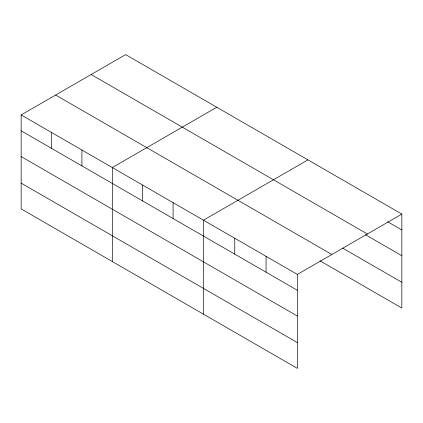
<?xml version="1.0" encoding="UTF-8"?>
<svg xmlns="http://www.w3.org/2000/svg" width="423" height="423" viewBox="0 0 423 423"><rect width="100%" height="100%" fill="white"/><g stroke="black" fill="none" stroke-linecap="round" stroke-linejoin="round"><path stroke-width="0.63" d="M297.374 316.06L297.374 274.411L21.15 114.934L21.15 208.909L297.374 368.385L297.374 316.06L21.15 156.584M21.15 114.934L125.626 54.615L401.85 214.091L401.85 308.066L319.888 260.742M216.777 107.246L112.307 167.561L112.307 261.536M307.933 159.873L203.458 220.187L203.458 314.162M297.374 274.411L401.85 214.091M387.621 221.752L401.85 229.969M91.146 74.522L367.375 233.998M365.424 234.712L401.85 255.741M342.656 248.116L401.85 282.294M55.625 95.032L331.854 254.509M21.15 130.813L297.374 290.289M21.15 183.138L297.374 342.614M266.067 256.338L266.067 272.216M234.765 238.265L234.765 254.138M173.076 202.649L173.076 218.522M142.688 185.105L142.688 200.983M81.919 150.022L81.919 165.895M51.537 132.478L51.537 148.357"/></g></svg>
